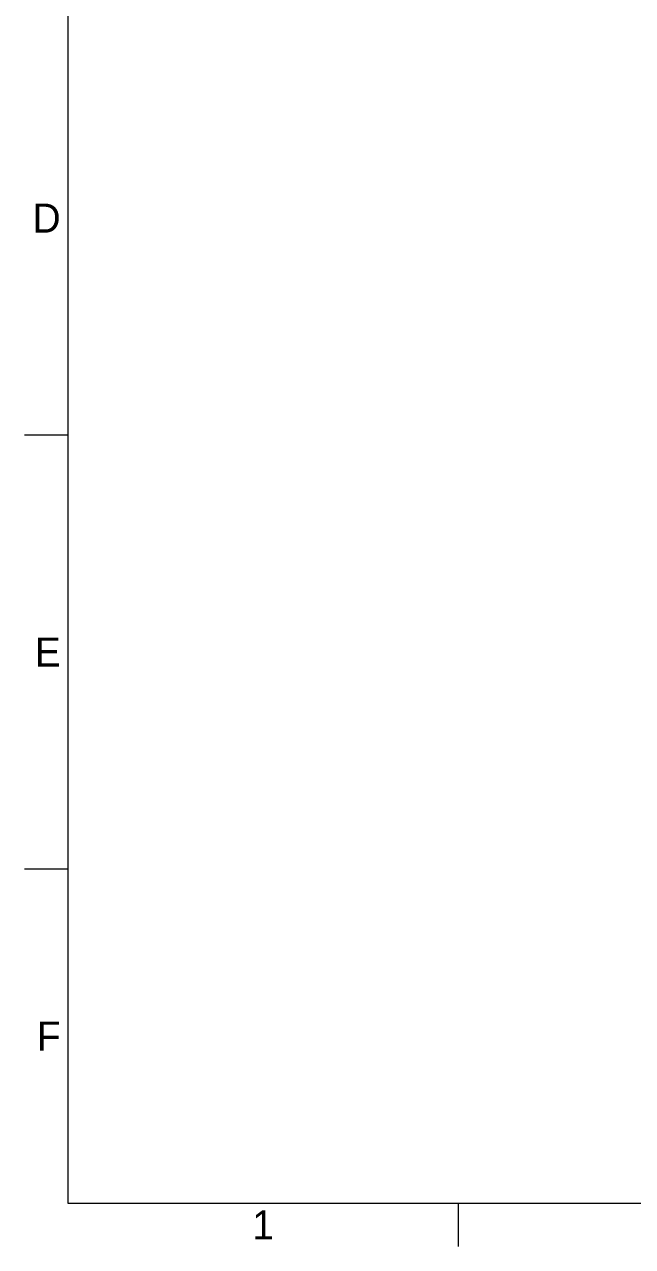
# Model space of a CAD drawing. Header units: millimetres. Extents: x 15 to 415, y 5 to 292.
# Drawn here: x 15 to 85.1, y 5 to 145.8 of the extents above; entities that cross this region are included whole.
import ezdxf

# ---------------------------------------------------------------- set-up
doc = ezdxf.new("R2010")
doc.units = ezdxf.units.MM
doc.layers.add('Border', color=7, linetype='Continuous')
doc.styles.add('Shapr0', font='txt', dxfattribs={"height": 3.3495})

msp = doc.modelspace()

# ---------------------------------------------------------------- linework, layer by layer
at = {"layer": 'Border', "linetype": 'Continuous', "lineweight": 15}
for p, q in [((20, 287), (20, 10)), ((20, 98.5), (15, 98.5)), ((20, 48.5), (15, 48.5)), ((20, 10), (410, 10)), ((65, 10), (65, 5))]:
    msp.add_line(p, q, dxfattribs=at)

# ---------------------------------------------------------------- texts
at = {"layer": 'Border', "linetype": 'Continuous', "lineweight": 15, "char_height": 3.3495, "width": 3.3495, "style": 'Shapr0'}
for s, insert, attachment_point in [('D', (19.1747, 123.5), 6), ('E', (19.1747, 73.5), 6), ('F', (19.1747, 29.25), 6), ('1', (42.5, 9.1747), 2)]:
    msp.add_mtext(s, dxfattribs=dict(at, insert=insert, attachment_point=attachment_point))

doc.saveas('drawing.dxf')
